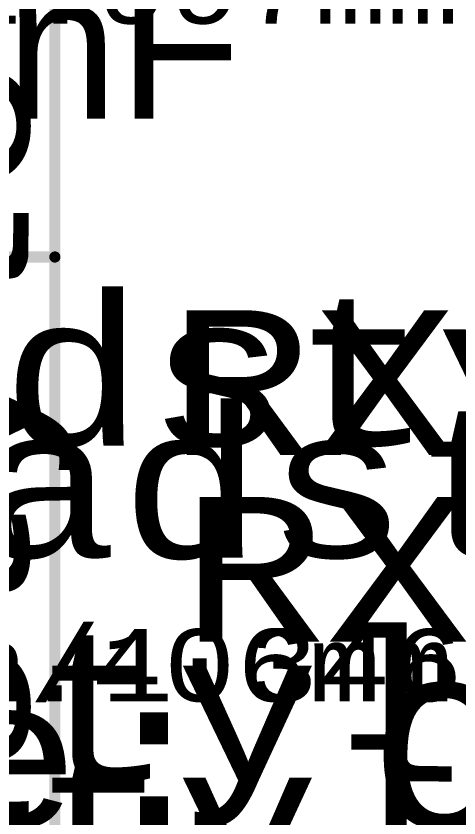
# Model space of a CAD drawing. Header units: inches. Extents: x -2.12 to 4.45, y -3.15 to 1.57.
# Drawn here: x 3.069 to 3.3062, y -0.9201 to -0.4906 of the extents above; entities that cross this region are included whole.
import ezdxf

# ---------------------------------------------------------------- set-up
doc = ezdxf.new("R2010")
doc.units = ezdxf.units.IN
doc.header["$MEASUREMENT"] = 0
for name, color, linetype in [('Dimension', 6, 'Continuous'), ('Keep-Out Layer', 6, 'Continuous'), ('Measures', 56, 'Continuous'), ('tDocu', 76, 'Continuous'), ('Top Value', 56, 'Continuous')]:
    doc.layers.add(name, color=color, linetype=linetype)
doc.styles.add('Arial', font='', dxfattribs={"height": 0.2})
doc.styles.add('Courier New', font='', dxfattribs={"height": 0.2})
doc.styles.get('Arial').set_extended_font_data('Arial')
doc.styles.get('Courier New').set_extended_font_data('Courier New')

# ---------------------------------------------------------------- blocks, each defined once
blk = doc.blocks.new('SOD323_NEX_L_9')
at = {"layer": 'Measures', "style": 'Courier New'}
for s, p in [('0.016in/0.406mm', (0.173, -0.012)), ('0.053in/1.346mm', (0.256, -0.012))]:
    blk.add_text(s, height=0.03875, dxfattribs=at).set_placement(p)
blk = doc.blocks.new('SOD323_NEX_L_10')
at = {"layer": 'Measures', "style": 'Courier New'}
blk.add_text('Alt 2 Padstyle: OX90Y60D30P', height=0.0775, dxfattribs=at).set_placement((-0.583, -0.483))
blk = doc.blocks.new('SMD3225_3_2X2_5X0_7_MTC_L_110')
at = {"layer": 'Measures', "style": 'Courier New'}
for s, p in [('Inner Pad Padstyle: RX47Y-4D0T', (-0.666, -0.315)), ('Outer Pad Padstyle: RX47Y59D0T', (-0.659, -0.415)), ('Alternate 1 Padstyle: OX60Y90D30P', (-0.712, -0.515))]:
    blk.add_text(s, height=0.0775, dxfattribs=at).set_placement(p)
blk = doc.blocks.new('W25Q16JVUXIQ_WIN_L_112')
at = {"layer": 'Measures', "style": 'Courier New'}
for s, height, p in [('0.118in/2.997mm', 0.03875, (-0.159, -0.184)), ('Default Padstyle: RX28Y10D0T', 0.0775, (-0.599, -0.41)), ('Heat Tab Padstyle: RX8Y63D0T', 0.0775, (-0.613, -0.47)), ('Alt 1 Padstyle: OX60Y90D30P', 0.0775, (-0.583, -0.59)), ('Alt 2 Padstyle: OX90Y60D30P', 0.0775, (-0.583, -0.65))]:
    blk.add_text(s, height=height, dxfattribs=at).set_placement(p)

msp = doc.modelspace()

# ---------------------------------------------------------------- linework, layer by layer
at = {"layer": 'Dimension', "const_width": 0.006}
msp.add_lwpolyline([(3.08981, -1.29876), (3.08981, 0.07919)], dxfattribs=at)
at = {"layer": 'Keep-Out Layer', "const_width": 0.006}
msp.add_lwpolyline([(3.08981, -1.29876), (3.08981, 0.07919)], dxfattribs=at)
at = {"layer": 'tDocu', "const_width": 0.006}
msp.add_lwpolyline([(-0.8472, -0.61963), (3.08981, -0.61963)], dxfattribs=at)
at = {"layer": 'tDocu', "const_width": 0.003}
msp.add_lwpolyline([(3.08831, -0.61963, 1), (3.09131, -0.61963, 1)], format="xyb", close=True, dxfattribs=at)

# ---------------------------------------------------------------- block references
at = {"rotation": 90}
msp.add_blockref('SOD323_NEX_L_10', (2.5928, -1.01561), dxfattribs=at)
for name, p in [('W25Q16JVUXIQ_WIN_L_112', (2.8828, -0.31061)), ('SMD3225_3_2X2_5X0_7_MTC_L_110', (2.2628, -0.41061)), ('SOD323_NEX_L_9', (2.5478, -0.84561))]:
    msp.add_blockref(name, p)

# ---------------------------------------------------------------- texts
at = {"layer": 'Top Value', "style": 'Arial'}
msp.add_text('100nF', height=0.0775, dxfattribs=at).set_placement((2.8828, -0.54561))

doc.saveas('drawing.dxf')
